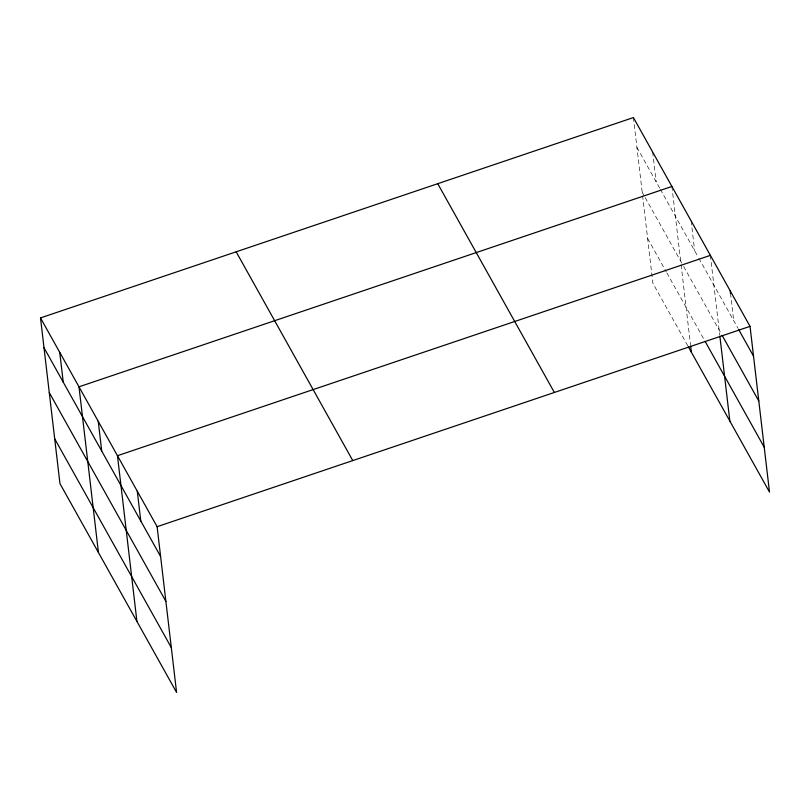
<?xml version="1.0" encoding="UTF-8"?>
<svg xmlns="http://www.w3.org/2000/svg" width="810" height="810" viewBox="0 0 810 810"><rect width="100%" height="100%" fill="white"/><g stroke="black" fill="none" stroke-linecap="round" stroke-linejoin="round"><path stroke-width="0.61" stroke-dasharray="4.05 3.04" d="M636.923 147.38L659.775 188.285M660.373 189.368L698.25 257.185M698.858 258.269L737.91 328.202M642.198 192.233L644.598 196.547M645.195 197.62L683.083 265.437M683.68 266.52L721.558 334.338M647.625 238.454L666.265 271.826M666.863 272.899L705.348 341.8M687.761 345.748L652.89 283.308L642.624 195.888M730.499 293.341L733.708 320.669M710.38 255.373L719.726 334.894M691.143 220.917L694.646 250.725M671.905 186.472L680.957 263.564M681.099 264.779L690.495 344.726M652.668 152.017L656.161 181.825M633.42 117.572L642.482 194.663"/><path stroke-width="1.21" d="M40.5 317.915L157.11 526.692L176.58 692.428L59.97 483.641L40.5 317.915L633.42 117.572L750.03 326.359L769.5 492.085L688.368 346.822M671.905 186.472L78.985 386.815L98.445 552.542M710.38 255.373L117.46 455.706L136.93 621.442M157.11 526.692L750.03 326.359M738.517 329.275L753.533 356.167M722.155 335.411L758.798 401.021M705.348 341.8L764.235 447.231M437.754 183.688L554.364 392.465M236.166 251.799L352.775 460.586M44.003 347.723L160.613 556.5M49.268 392.577L165.878 601.354M54.695 438.787L171.305 647.575M730.205 290.861L730.499 293.341M719.867 336.109L729.851 421.099M690.636 345.971L691.375 352.198M137.285 491.204L140.788 521.012M98.223 421.261L101.726 451.069M59.737 352.36L63.241 382.168"/></g></svg>
